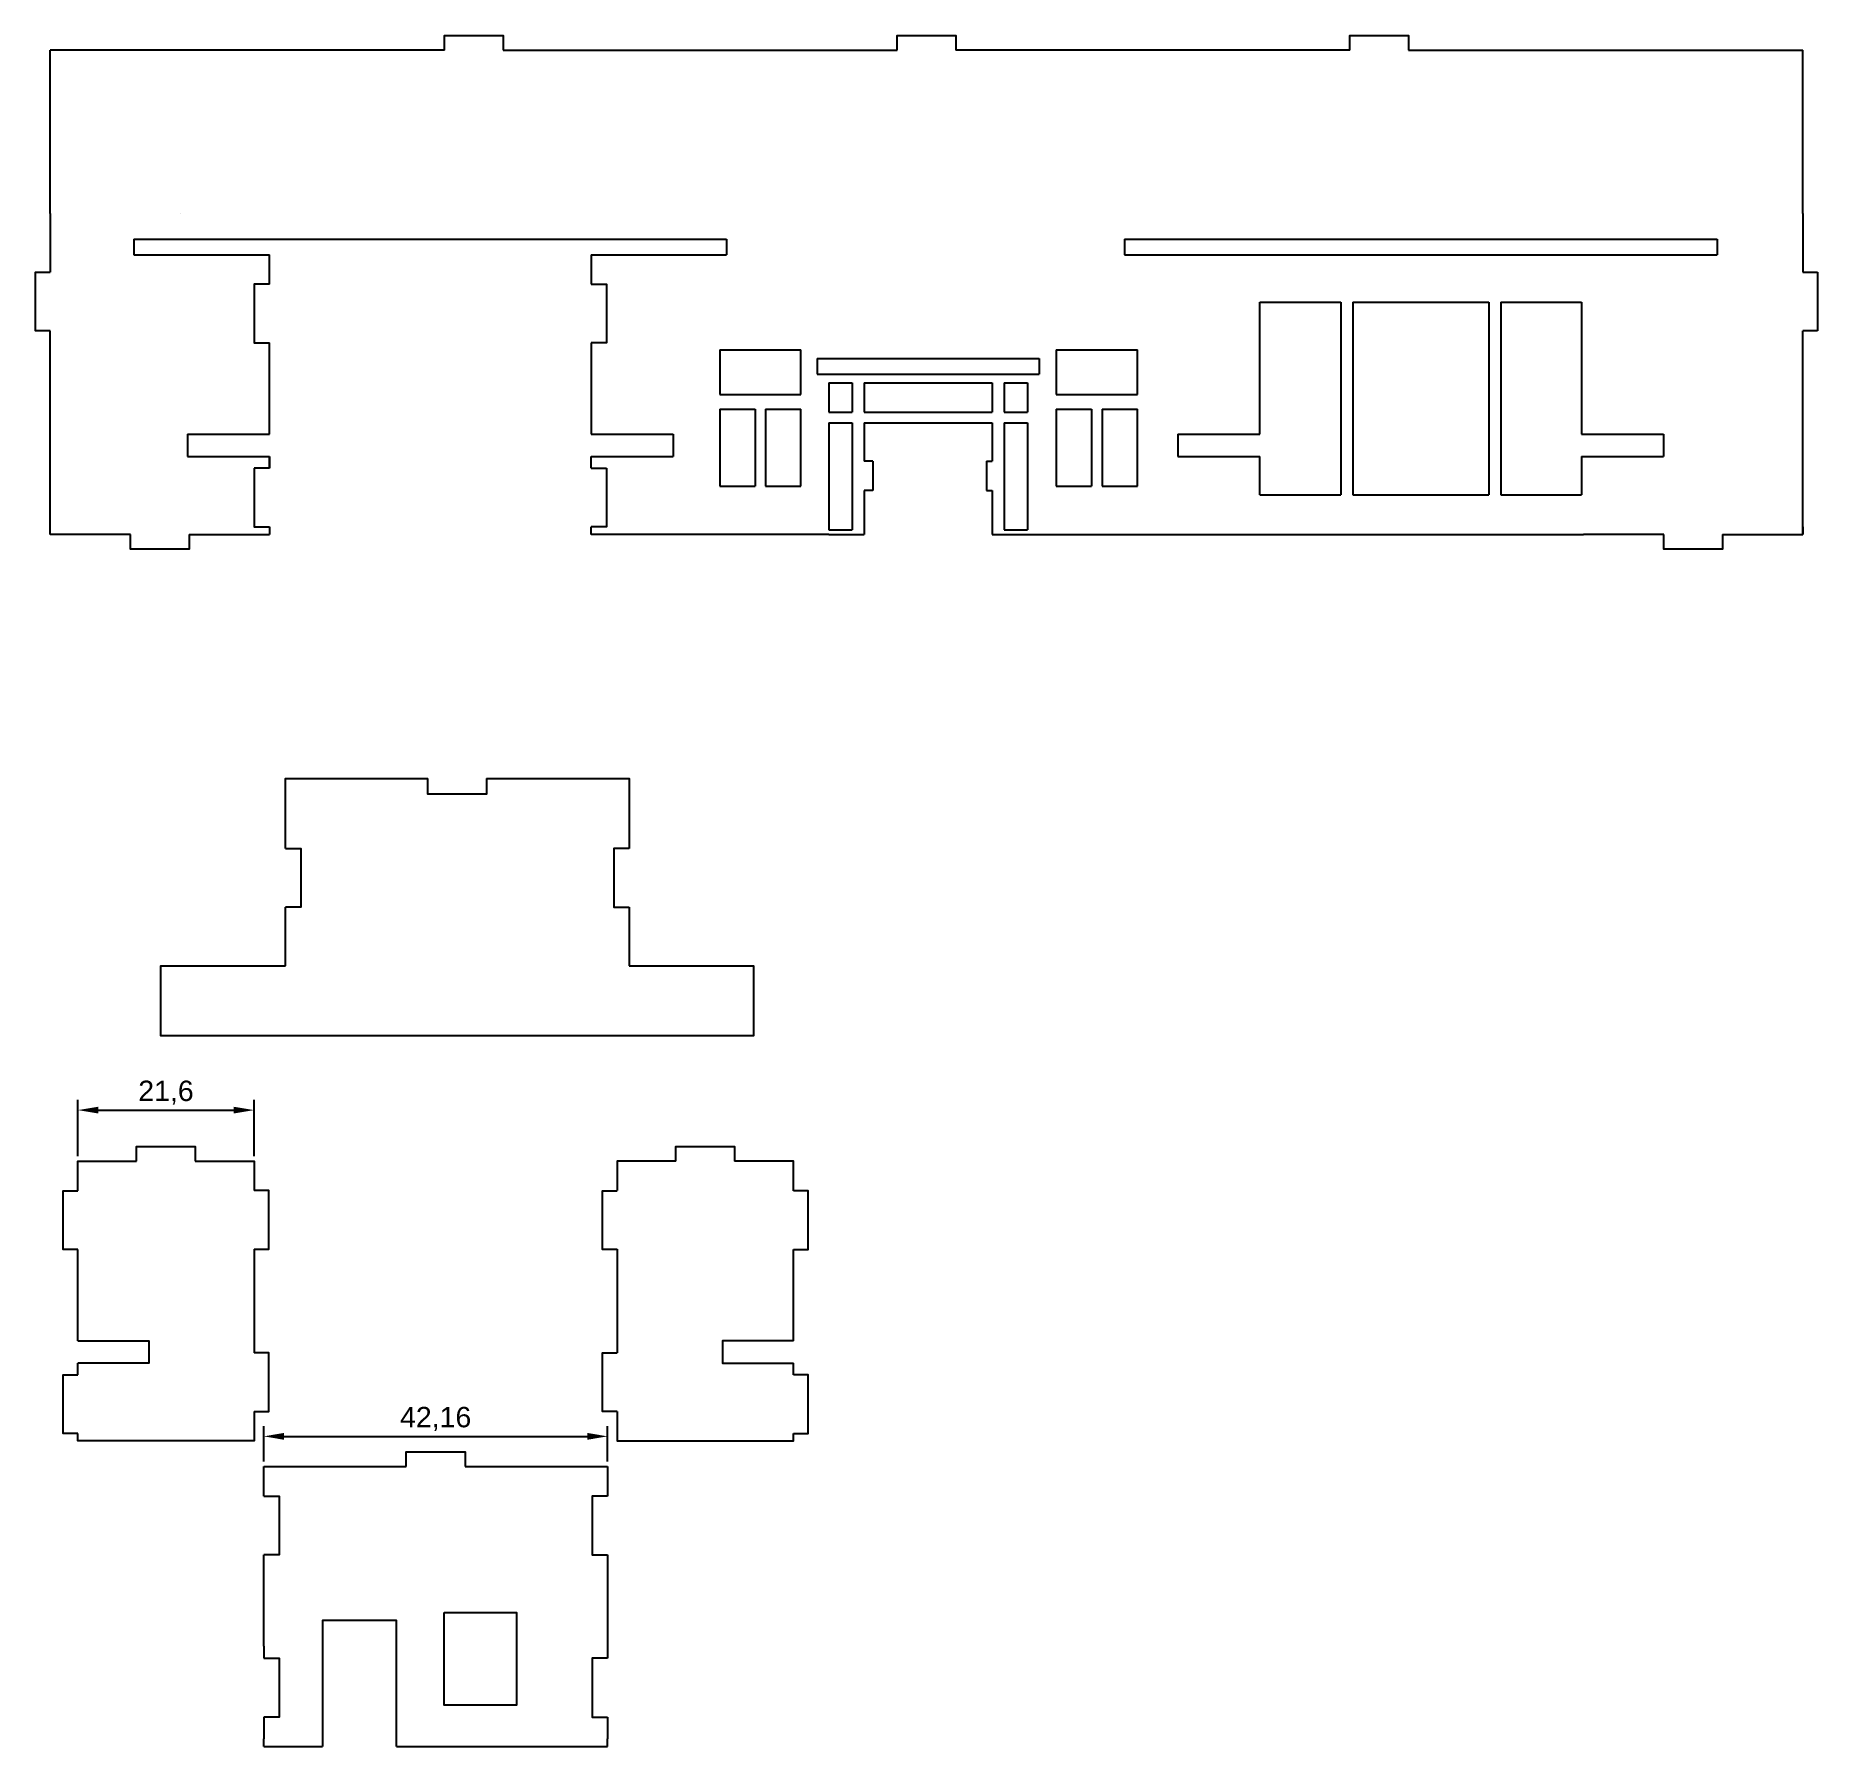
# Model space of a CAD drawing. Header units: millimetres. Extents: x 2389 to 5247, y 431 to 1197.
# Drawn here: x 2389.5 to 2607.9, y 431.2 to 641 of the extents above; entities outside this region: 3.
import ezdxf

# ---------------------------------------------------------------- set-up
doc = ezdxf.new("R2010")
doc.units = ezdxf.units.MM
doc.styles.get("Standard").update_dxf_attribs({"font": 'arial.ttf'})
doc.dimstyles.new('ISO-25', dxfattribs={"dimtxt": 2.5, "dimasz": 2.5, "dimexe": 1.25, "dimexo": 0.625, "dimtad": 1, "dimtxsty": 'Standard', "dimcen": 2.5, "dimadec": 0, "dimazin": 0, "dimtfac": 1, "dimtmove": 0, "dimatfit": 3, "dimfxl": 1, "dimarcsym": 0})

# ---------------------------------------------------------------- blocks, each defined once
blk = doc.blocks.new('*D1')
at = {"color": 0, "lineweight": -2, "transparency": 16777216}
for p, q in [((2417.44, 466.13), (2417.44, 470.46)), ((2459.6, 466.13), (2459.6, 470.46)), ((2419.94, 469.21), (2457.1, 469.21))]:
    blk.add_line(p, q, dxfattribs=at)
at = {"color": 0, "transparency": 16777216}
for points in [[(2419.94, 469.63), (2419.94, 468.79), (2417.44, 469.21)], [(2457.1, 469.63), (2457.1, 468.79), (2459.6, 469.21)]]:
    blk.add_solid(points, dxfattribs=at)
at = {"layer": 'Defpoints', "color": 0, "transparency": 16777216}
for p in [(2459.6, 469.21), (2417.44, 465.5), (2459.6, 465.5)]:
    blk.add_point(p, dxfattribs=at)
at = {"color": 0, "transparency": 16777216, "insert": (2438.52, 471.34), "char_height": 2.5, "attachment_point": 5}
blk.add_mtext('42,16', dxfattribs=at)
blk = doc.blocks.new('*D2')
at = {"color": 0, "lineweight": -2, "transparency": 16777216}
for p, q in [((2394.65, 503.57), (2394.65, 510.47)), ((2397.15, 509.22), (2413.75, 509.22)), ((2416.25, 503.57), (2416.25, 510.47))]:
    blk.add_line(p, q, dxfattribs=at)
at = {"color": 0, "transparency": 16777216}
for points in [[(2397.15, 509.63), (2397.15, 508.8), (2394.65, 509.22)], [(2413.75, 509.63), (2413.75, 508.8), (2416.25, 509.22)]]:
    blk.add_solid(points, dxfattribs=at)
at = {"layer": 'Defpoints', "color": 0, "transparency": 16777216}
for p in [(2416.25, 509.22), (2394.65, 502.95), (2416.25, 502.95)]:
    blk.add_point(p, dxfattribs=at)
at = {"color": 0, "transparency": 16777216, "insert": (2405.45, 511.35), "char_height": 2.5, "attachment_point": 5}
blk.add_mtext('21,6', dxfattribs=at)

msp = doc.modelspace()

# ---------------------------------------------------------------- linework, layer by layer
for p, q in [((5237.423, 1197.441), (5237.423, 1164.842)), ((5246.836, 1168.144), (5246.836, 1135.545)), ((5246.836, 1168.144), (5246.836, 1135.545)), ((2439.587, 639.182), (2391.269, 639.182)), ((2391.269, 619.182), (2391.269, 639.182)), ((2446.787, 639.182), (2495.105, 639.182)), ((2550.623, 639.182), (2502.305, 639.182)), ((2557.823, 639.182), (2606.141, 639.182)), ((2606.141, 619.182), (2606.141, 639.182)), ((2391.269, 619.182), (2391.269, 611.982)), ((2407.247, 619.182), (2407.247, 619.182)), ((2606.141, 619.182), (2606.141, 611.982)), ((2401.526, 616.017), (2418.154, 616.017)), ((2401.526, 616.017), (2401.526, 614.117)), ((2401.526, 614.117), (2418.154, 614.117)), ((2418.154, 610.49), (2418.154, 614.117)), ((2457.572, 614.117), (2457.572, 610.49)), ((2457.572, 614.117), (2474.199, 614.117)), ((2474.199, 616.017), (2474.199, 614.117)), ((2522.964, 616.017), (2539.591, 616.017)), ((2522.964, 616.017), (2522.964, 614.117)), ((2522.964, 614.117), (2539.591, 614.117)), ((2539.591, 614.117), (2579.009, 614.117)), ((2579.009, 614.117), (2595.637, 614.117)), ((2595.637, 616.017), (2595.637, 614.117)), ((2607.941, 611.982), (2607.941, 604.782)), ((2539.591, 592.098), (2539.591, 608.293)), ((2539.591, 608.293), (2549.527, 608.293)), ((2549.527, 608.293), (2549.527, 584.667)), ((2550.967, 608.293), (2550.967, 584.667)), ((2550.967, 608.293), (2567.671, 608.293)), ((2551.113, 608.294), (2551.113, 608.293)), ((2567.671, 608.293), (2567.671, 584.667)), ((2569.111, 608.293), (2569.111, 584.667)), ((2569.111, 608.293), (2579.009, 608.293)), ((2579.009, 608.293), (2579.009, 592.098)), ((2391.269, 579.807), (2391.269, 604.782)), ((2418.154, 592.098), (2418.154, 603.29)), ((2457.572, 603.29), (2457.572, 592.098)), ((2606.141, 579.807), (2606.141, 604.782)), ((2473.344, 602.448), (2473.344, 596.961)), ((2473.344, 602.448), (2483.306, 602.448)), ((2483.306, 596.961), (2483.306, 602.448)), ((2485.288, 601.376), (2485.288, 599.476)), ((2485.288, 601.376), (2512.531, 601.376)), ((2512.531, 601.376), (2512.531, 599.476)), ((2514.614, 602.448), (2514.614, 596.961)), ((2514.614, 602.448), (2524.576, 602.448)), ((2524.576, 596.961), (2524.576, 602.448)), ((2485.288, 599.476), (2486.728, 599.476)), ((2486.728, 599.476), (2511.091, 599.476)), ((2511.091, 599.476), (2512.531, 599.476)), ((2473.344, 596.961), (2483.306, 596.961)), ((2473.344, 596.961), (2483.306, 596.961)), ((2486.728, 598.396), (2486.728, 594.796)), ((2486.728, 598.396), (2489.608, 598.396)), ((2489.608, 598.396), (2489.608, 594.796)), ((2491.048, 598.396), (2491.048, 594.796)), ((2491.048, 598.396), (2506.771, 598.396)), ((2506.771, 598.396), (2506.771, 594.796)), ((2508.211, 598.396), (2508.211, 594.796)), ((2508.211, 598.396), (2511.091, 598.396)), ((2511.091, 598.396), (2511.091, 594.796)), ((2514.614, 596.961), (2524.576, 596.961)), ((2514.614, 596.961), (2524.576, 596.961)), ((2473.344, 595.161), (2477.677, 595.161)), ((2473.344, 595.161), (2473.344, 585.713)), ((2477.677, 595.161), (2477.677, 585.713)), ((2478.973, 595.161), (2478.973, 585.713)), ((2478.973, 595.161), (2483.306, 595.161)), ((2483.306, 585.713), (2483.306, 595.161)), ((2486.728, 594.796), (2489.608, 594.796)), ((2491.048, 594.796), (2506.771, 594.796)), ((2508.211, 594.796), (2511.091, 594.796)), ((2514.614, 595.161), (2514.614, 585.713)), ((2514.614, 595.161), (2518.947, 595.161)), ((2514.614, 595.161), (2518.947, 595.161)), ((2518.947, 595.161), (2518.947, 585.713)), ((2520.243, 595.161), (2524.576, 595.161)), ((2520.243, 595.161), (2524.576, 595.161)), ((2520.243, 595.161), (2520.243, 585.713)), ((2524.576, 585.713), (2524.576, 595.161)), ((2408.092, 592.098), (2418.154, 592.098)), ((2408.092, 592.098), (2408.092, 589.372)), ((2457.572, 592.098), (2467.634, 592.098)), ((2467.634, 592.098), (2467.634, 589.372)), ((2486.728, 593.5), (2489.608, 593.5)), ((2486.728, 593.5), (2486.728, 580.383)), ((2489.608, 593.5), (2489.608, 580.383)), ((2491.048, 593.5), (2506.771, 593.5)), ((2491.048, 593.5), (2491.048, 588.814)), ((2506.771, 593.5), (2506.771, 588.814)), ((2508.211, 593.5), (2508.211, 580.383)), ((2508.211, 593.5), (2511.091, 593.5)), ((2511.091, 593.5), (2511.091, 580.383)), ((2529.529, 592.098), (2539.591, 592.098)), ((2529.529, 592.098), (2529.529, 589.372)), ((2579.009, 592.098), (2589.071, 592.098)), ((2589.071, 592.098), (2589.071, 589.372)), ((2408.092, 589.372), (2418.154, 589.372)), ((2418.154, 589.372), (2418.154, 587.932)), ((2457.572, 589.372), (2467.634, 589.372)), ((2457.572, 587.932), (2457.572, 589.372)), ((2492.128, 588.814), (2491.048, 588.814)), ((2492.128, 588.814), (2492.128, 585.214)), ((2506.051, 588.814), (2506.051, 585.214)), ((2506.051, 588.814), (2506.771, 588.814)), ((2529.529, 589.372), (2539.591, 589.372)), ((2539.591, 584.667), (2539.591, 589.372)), ((2579.009, 589.372), (2589.071, 589.372)), ((2579.009, 589.372), (2579.009, 584.667)), ((2473.344, 585.713), (2477.677, 585.713)), ((2478.973, 585.713), (2483.306, 585.713)), ((2514.614, 585.713), (2518.947, 585.713)), ((2520.243, 585.713), (2524.576, 585.713)), ((2492.128, 585.214), (2491.048, 585.214)), ((2491.048, 585.214), (2491.048, 579.807)), ((2506.051, 585.214), (2506.771, 585.214)), ((2506.771, 585.214), (2506.771, 579.807)), ((2539.591, 584.667), (2549.527, 584.667)), ((2550.967, 584.667), (2567.671, 584.667)), ((2569.111, 584.667), (2579.009, 584.667)), ((2401.111, 579.807), (2391.269, 579.807)), ((2408.311, 579.807), (2418.154, 579.807)), ((2418.154, 580.732), (2418.154, 579.807)), ((2457.572, 579.807), (2457.572, 580.732)), ((2486.728, 579.807), (2457.572, 579.807)), ((2486.728, 580.383), (2489.608, 580.383)), ((2486.728, 579.807), (2491.048, 579.807)), ((2506.771, 579.807), (2511.091, 579.807)), ((2508.211, 580.383), (2511.091, 580.383)), ((2511.091, 579.807), (2579.257, 579.807)), ((2589.099, 579.807), (2579.257, 579.807)), ((2596.299, 579.807), (2606.141, 579.807)), ((2606.141, 580.732), (2606.141, 579.807)), ((2417.44, 461.876), (2417.44, 465.503)), ((2417.44, 465.503), (2434.918, 465.503)), ((2442.118, 465.503), (2459.596, 465.503)), ((2459.596, 465.503), (2459.596, 461.876)), ((2417.44, 443.484), (2417.44, 454.676)), ((2459.596, 454.676), (2459.596, 443.484)), ((2417.44, 443.484), (2417.44, 441.993)), ((2459.596, 443.484), (2459.596, 441.993)), ((2417.44, 434.793), (2417.44, 432.118)), ((2459.596, 434.793), (2459.596, 432.118)), ((2417.44, 431.193), (2417.44, 432.118)), ((2417.44, 431.193), (2424.64, 431.193)), ((2433.721, 431.193), (2459.596, 431.193)), ((2459.596, 431.193), (2459.596, 432.118))]:
    msp.add_line(p, q)
for points in [[(2439.587, 639.182), (2439.587, 640.982), (2446.787, 640.982), (2446.787, 639.182)], [(2495.105, 639.182), (2495.105, 640.982), (2502.305, 640.982), (2502.305, 639.182)], [(2550.623, 639.182), (2550.623, 640.982), (2557.823, 640.982), (2557.823, 639.182)], [(2418.154, 616.017), (2474.199, 616.017)], [(2539.591, 616.017), (2595.637, 616.017)], [(2391.269, 604.782), (2389.469, 604.782), (2389.469, 611.982), (2391.269, 611.982)], [(2606.141, 611.982), (2607.941, 611.982)], [(2418.154, 610.49), (2416.254, 610.49), (2416.254, 603.29), (2418.154, 603.29)], [(2457.572, 610.49), (2459.472, 610.49), (2459.472, 603.29), (2457.572, 603.29)], [(2607.941, 604.782), (2606.141, 604.782)], [(2416.254, 587.932), (2416.254, 582.172)], [(2418.154, 587.932), (2416.254, 587.932)], [(2418.154, 587.932), (2418.154, 589.372)], [(2457.572, 587.932), (2459.472, 587.932)], [(2459.472, 587.932), (2459.472, 582.172)], [(2416.254, 582.172), (2416.254, 580.732), (2418.154, 580.732)], [(2459.472, 582.172), (2459.472, 580.732), (2457.572, 580.732)], [(2408.311, 579.807), (2408.311, 578.007), (2401.111, 578.007), (2401.111, 579.807)], [(2596.299, 579.807), (2596.299, 578.007), (2589.099, 578.007), (2589.099, 579.807)], [(2420.094, 541.302), (2420.094, 549.87), (2437.572, 549.87)], [(2444.772, 549.87), (2444.772, 547.97), (2437.572, 547.97), (2437.572, 549.87)], [(2444.772, 549.87), (2462.25, 549.87), (2462.25, 541.302)], [(2420.094, 541.302), (2421.994, 541.302), (2421.994, 534.102), (2420.094, 534.102)], [(2462.25, 541.302), (2460.35, 541.302), (2460.35, 534.102), (2462.25, 534.102)], [(2420.094, 526.902), (2420.094, 534.102)], [(2462.25, 534.102), (2462.25, 526.902)], [(2462.25, 526.902), (2477.507, 526.902), (2477.507, 518.334), (2404.838, 518.334), (2404.838, 526.902), (2420.094, 526.902)], [(2401.847, 502.949), (2401.847, 504.749), (2409.047, 504.749), (2409.047, 502.949)], [(2467.978, 502.949), (2467.978, 504.749), (2475.178, 504.749), (2475.178, 502.949)], [(2394.647, 499.32), (2394.647, 502.949), (2401.847, 502.949)], [(2409.047, 502.949), (2416.247, 502.949), (2416.247, 499.349)], [(2467.978, 502.949), (2460.778, 502.949), (2460.778, 499.349)], [(2482.378, 499.32), (2482.378, 502.949), (2475.178, 502.949)], [(2394.647, 492.12), (2392.847, 492.12), (2392.847, 499.32), (2394.647, 499.32)], [(2416.247, 492.149), (2418.047, 492.149), (2418.047, 499.349), (2416.247, 499.349)], [(2460.778, 492.12), (2458.978, 492.12), (2458.978, 499.32), (2460.778, 499.32)], [(2482.378, 492.12), (2484.178, 492.12), (2484.178, 499.32), (2482.378, 499.32)], [(2394.647, 480.924), (2394.647, 492.12)], [(2416.247, 492.149), (2416.247, 479.441)], [(2460.778, 492.149), (2460.778, 479.441)], [(2482.378, 480.924), (2482.378, 492.12)], [(2394.647, 480.924), (2403.337, 480.924), (2403.337, 478.195), (2394.647, 478.195)], [(2482.378, 480.924), (2473.687, 480.924), (2473.687, 478.195), (2482.378, 478.195)], [(2416.247, 472.269), (2418.047, 472.269), (2418.047, 479.469), (2416.247, 479.469)], [(2460.778, 472.241), (2458.978, 472.241), (2458.978, 479.441), (2460.778, 479.441)], [(2394.647, 469.555), (2392.847, 469.555), (2392.847, 476.755), (2394.647, 476.755)], [(2394.647, 476.755), (2394.647, 478.195)], [(2482.378, 476.755), (2482.378, 478.195)], [(2482.378, 469.555), (2484.178, 469.555), (2484.178, 476.755), (2482.378, 476.755)], [(2416.247, 472.241), (2416.247, 468.641), (2394.647, 468.641), (2394.647, 469.555)], [(2460.778, 472.241), (2460.778, 468.641), (2482.378, 468.641), (2482.378, 469.555)], [(2434.918, 465.503), (2434.918, 467.303), (2442.118, 467.303), (2442.118, 465.503)], [(2417.44, 461.876), (2419.34, 461.876), (2419.34, 454.676), (2417.44, 454.676)], [(2459.596, 461.876), (2457.696, 461.876), (2457.696, 454.676), (2459.596, 454.676)], [(2433.721, 431.193), (2433.721, 446.633), (2424.64, 446.633), (2424.64, 431.193)], [(2417.44, 441.993), (2419.34, 441.993), (2419.34, 434.793), (2417.44, 434.793)], [(2459.596, 441.993), (2457.696, 441.993), (2457.696, 434.793), (2459.596, 434.793)]]:
    msp.add_lwpolyline(points)
msp.add_lwpolyline([(2439.549, 447.618), (2448.417, 447.618), (2448.417, 436.237), (2439.549, 436.237)], close=True)

# ---------------------------------------------------------------- dimensions: what is measured, and where the dimension line sits
for base, p1, p2, picture, middle in [((2416.247, 509.218), (2394.647, 502.949), (2416.247, 502.949), '*D2', (2405.447, 511.345)), ((2459.596, 469.21), (2417.44, 465.503), (2459.596, 465.503), '*D1', (2438.518, 471.338))]:
    dim = msp.add_linear_dim(base=base, p1=p1, p2=p2, dimstyle='ISO-25')
    dim.commit()
    dim.dimension.update_dxf_attribs({"geometry": picture, "text_midpoint": middle})

doc.saveas('drawing.dxf')
